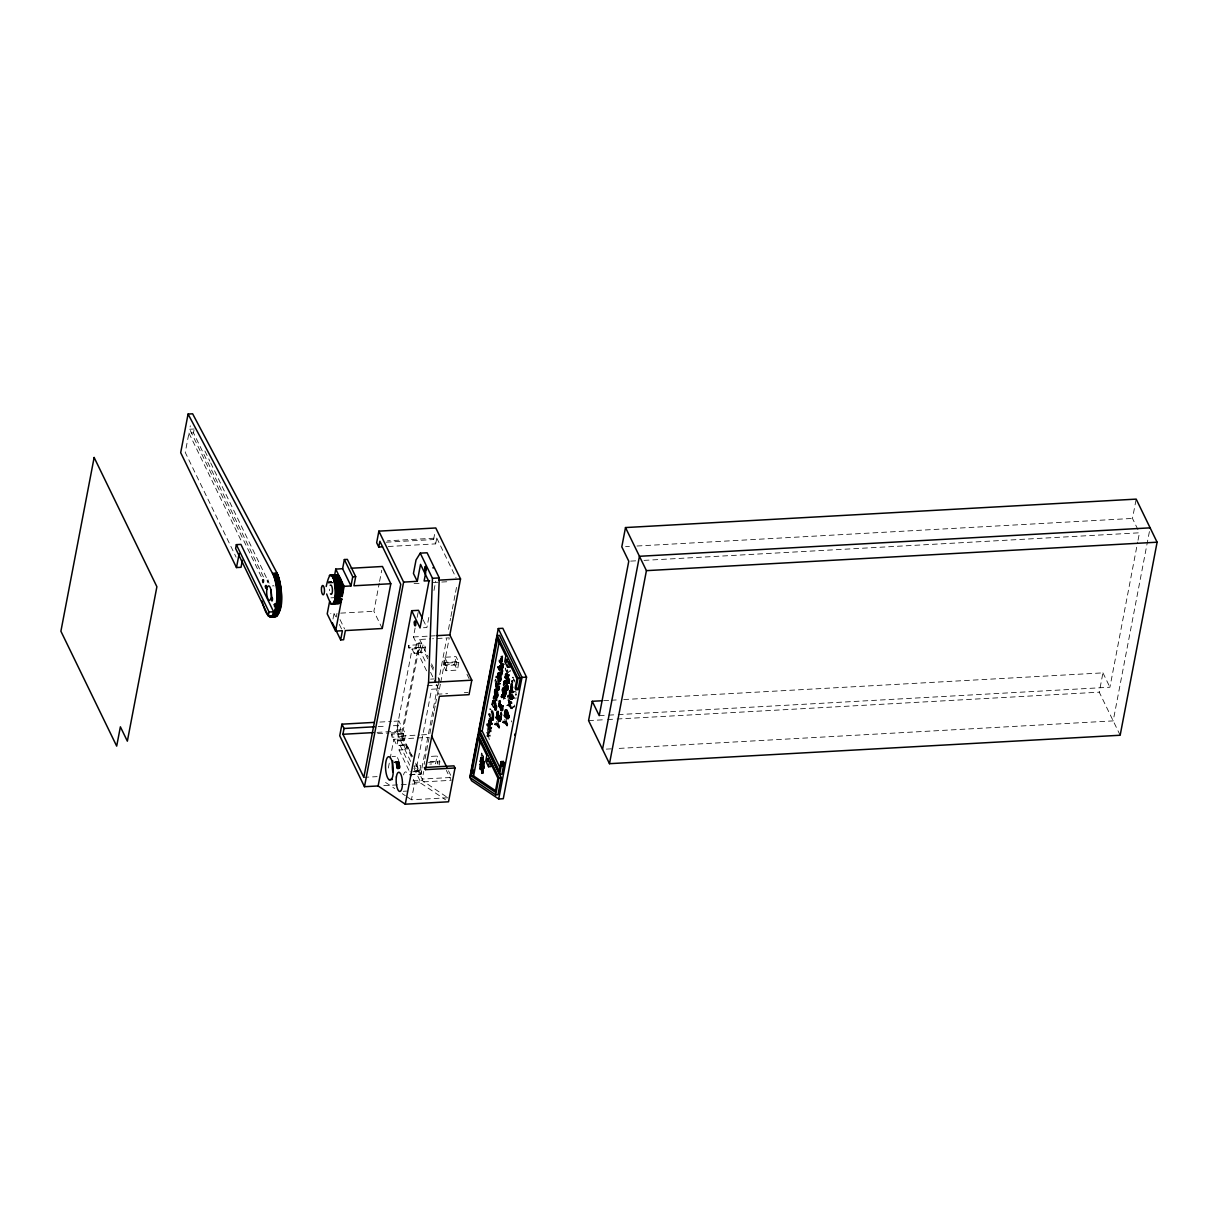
<?xml version="1.0" encoding="UTF-8"?>
<svg xmlns="http://www.w3.org/2000/svg" width="1218" height="1218" viewBox="0 0 1218 1218"><rect width="100%" height="100%" fill="white"/><g stroke="black" fill="none" stroke-linecap="round" stroke-linejoin="round"><path stroke-width="0.75" stroke-dasharray="5 3.75" d="M500.979 716.047L500.339 720.082L499.608 715.849L498.101 715.149C498.543 721.893 498.893 720.31 500.979 716.047L501.435 717.006C501.39 727.953 495.772 714.068 498.345 710.992L497.218 711.068C494.63 714.19 500.248 727.983 500.309 717.082L499.837 716.108M501.405 707.277L501.664 705.131L500.156 704.43C500.598 711.175 500.933 709.592 503.019 705.329L503.491 706.303C503.445 717.204 497.827 703.41 500.4 700.289L499.258 700.35C495.01 704.643 504.694 713.915 503.019 705.329M498.01 696.239C493.61 698.371 492.422 688.672 496.518 689.023C498.558 691.124 499.426 697.427 496.213 698.219L496.061 691.413L497.888 691.474M500.628 679.644C496.533 681.532 495.787 671.27 499.959 672.717C501.588 675 502.577 680.938 499.38 681.715C499.121 672.412 501.618 673.295 500.507 681.654M500.354 674.848C500.233 685.673 496.548 674.117 499.684 672.519M502.592 663.11C499.41 664.023 499.943 653.518 502.562 657.172M502.318 656.152L502.364 662.653L501.237 662.714M505.82 695.448L503.719 695.767C508.089 696.102 504.176 683.237 504.237 694.686C496.015 683.298 512.93 689.084 504.161 696.772L504.008 689.982L507.997 690.058L508.18 685.719C504.983 684.653 505.5 690.347 503.841 684.714L504.663 682.034L505.851 685.81M497.355 698.158L497.188 691.352L496.289 696.133L495.345 693.133L496.518 689.023M482.45 763.671L483.013 759.606L481.445 758.799C477.532 763.503 486.241 765.026 479.42 763.823L479.846 769.304L480.988 769.243L480.547 763.762L483.181 769.228L483.104 773.613L481.963 773.674L482.298 770.187L480.471 766.015L480.273 764.523L481.414 764.462L481.612 765.955L480.471 766.015M496.213 698.219L497.035 693.057L495.117 689.068M504.161 696.772L504.983 691.611L503.064 687.637M505.561 710.947C507.921 713.261 505.059 718.909 504.907 712.423C506.338 707.049 510.372 717.615 505.166 716.26C501.237 707.567 511.347 709.165 507.373 716.717C505.972 719.442 507.967 715.133 509.139 714.936C511.286 718.605 505.637 720.889 505.166 716.26M498.512 687.302C496.731 695.463 495.208 682.659 495.041 680.238L496.396 679.02L496.183 680.177C496.335 682.217 497.858 695.737 499.532 687.074L498.39 687.135L495.254 679.081M490.641 719.351C494.584 722.685 492.361 709.272 489.849 708.45L490.991 708.389C495.33 711.084 494.538 728.943 489.712 715.027L489.956 713.809L488.814 713.87L492.498 724.68L491.356 724.74L489.499 720.919L490.641 720.858L492.498 724.68M495.604 705.45L496.746 705.329L496.031 708.876L495.863 703.136L494.341 700.167L493.214 703.562L492.072 703.623C492.97 695.463 495.939 706.41 494.63 708.785C497.507 708.023 493.777 697.168 493.549 704.263C494.584 709.607 495.345 704.704 496.046 706.288L494.797 710.231L491.752 704.567L491.95 703.471L493.594 703.243M503.521 682.963L503.171 684.942L506.216 690.621L507.48 686.678L506.749 683.648L505.805 681.973L503.658 681.928L503.521 682.963L507.13 682.872L507.236 687.302L505.546 688.231L506.323 689.327L507.723 688.977L508.18 685.719M503.384 683.861L504.633 683.953L505.516 680.542L507.13 682.872M508.804 682.278C509.337 680.238 507.206 668.636 505.972 676.964L504.831 677.025L505.714 673.63L507.601 677.269L506.886 681.258L508.804 682.278L509.505 678.731L507.19 678.837L506.536 680.542L505.181 677.741L505.835 675.016L507.19 678.837M511.971 696.27L513.022 698.416L514.148 698.356L513.113 696.209L511.971 696.27C511.027 704.552 507.541 692.768 509.824 690.256L511.895 690.195C512.397 694.641 516.965 690.454 511.24 691.474L510.388 686.998L511.164 683.268L512.306 683.207L511.895 690.195M514.148 698.356L510.966 690.18C508.682 692.707 512.169 704.491 513.113 696.209M498.71 668.926C499.654 660.658 503.156 672.488 500.872 675L497.629 666.718L498.771 666.642L499.837 668.865L498.71 668.926L497.629 666.718M499.837 668.865C499.715 660.095 506.14 673.25 500.842 673.326M498.101 715.149L497.37 716.641L497.218 711.068M499.243 715.088L498.512 716.58L498.345 710.992M500.156 704.43L499.426 705.938L499.258 700.35M501.283 704.369L500.552 705.877L500.4 700.289M498.01 687.454L498.055 686.45C494.554 676.797 496.305 694.26 498.01 687.454L499.654 687.226L499.867 686.145L495.802 676.218L496.944 676.157L500.415 683.283L499.045 684.516L495.802 676.218M499.197 686.373C498.512 695.021 495.071 677.254 499.197 686.373L498.055 686.45M505.318 709.576L506.901 712.423L506.231 716.778M506.323 689.327C507.952 683.998 506.49 689.007 504.983 684.653L505.637 681.928M507.784 682.263C509.794 680.923 506.688 670.783 506.323 677.665C507.419 683.542 508.043 677.65 508.804 679.69L507.556 683.648L504.511 677.969L504.724 676.873L506.353 676.645M511.59 696.574L511.636 695.569C508.058 686.51 510.083 702.725 511.59 696.574L512.763 695.508L511.362 692.6L509.276 692.829M499.045 669.641C499.7 661.009 503.201 678.883 499.045 669.641L500.187 669.58C504.328 678.822 500.842 660.948 500.187 669.58M510.844 687.789L511.56 685.688L512.961 688.596C509.703 699.208 513.433 680.969 510.616 685.841M512.732 696.513C512.291 701.005 509.215 693.879 511.362 692.6M501.435 706.486L499.943 706.562L501.116 710.947L501.877 705.389M484.414 763.838L481.323 763.732L481.262 754.14L482.632 752.922L481.262 754.14M505.972 717.935L508.545 717.509L509.139 714.936M481.856 768.862L484.079 768.665L481.917 763.625L482.587 758.723M493.777 707.14C496.107 705.1 492.057 698.325 492.422 704.324L493.777 707.14L495.802 706.912M503.658 681.928C505.47 678.121 507.678 686.785 505.546 688.231M490.641 720.858L489.925 723.142L491.676 728.927L490.534 728.988L488.829 723.553L489.499 720.919M488.814 713.87C492.864 726.293 493.549 712.302 489.621 709.683L489.849 708.45M489.956 713.809C494.006 726.217 494.691 712.241 490.747 709.607L490.991 708.389M490.534 728.988C489.316 727.161 486.149 720.599 490.275 720.127L490.23 718.392L489.088 718.453L489.149 720.188M491.676 728.927L489.469 723.583L490.275 720.127M506.688 709.5L505.79 714.433L508.287 718.955M495.132 690.301L495.041 694.397L495.132 690.301L499.076 690.134M496.183 694.336L496.274 690.241L496.183 694.336L494.447 694.488M498.284 673.798L498.192 677.893L498.025 674.087L500.552 673.615M499.334 677.832L499.426 673.737L499.334 677.832L497.614 677.984M501.451 657.294L501.359 661.389L501.085 657.872L502.882 657.278M500.765 661.481L502.486 661.328L502.334 657.522L500.628 657.629M503.08 688.87L502.988 692.966L502.821 689.16L505.333 688.672M504.13 692.89L504.222 688.809L504.13 692.89L502.395 693.042M514.605 704.978L514.605 706.41M495.026 710.246L496.579 709.683L496.746 705.329M507.556 683.648L509.337 683.085L509.505 678.731M507.997 714.996L507.145 719.031M507.053 716.077L506.551 710.855M481.963 773.674L480.257 767.173L481.384 767.112L482.861 770.172L483.104 773.613M493.427 698.919C495.924 700.502 494.006 692.555 497.035 700.929L495.893 700.989C496.305 696.452 491.63 697.884 494.569 698.858M501.725 695.189C499.471 700.259 503.399 692.722 503.841 699.543L505.211 698.325L502.714 693.209L501.588 693.27L501.725 695.189L502.867 695.128L502.714 693.209M502.867 695.128C500.598 700.167 504.541 692.677 504.983 699.482M493.381 699.284L494.767 694.641L493.64 694.717L493.777 696.635M482.541 766.305L482.663 762.59L481.856 764.889L482.541 766.305L484.612 766.152L484.079 768.665M499.38 681.715L500.187 676.553L498.269 672.564M263.423 576.89L193.495 432.847L188.942 433.106L185.243 452.411L236.109 557.159M261.261 576.662L189.673 429.238L190.328 425.813M193.495 432.847L193.982 430.274M332.986 619.003L334.036 613.491L330.626 613.689M336.29 617.008L337.005 613.339M382.239 628.518L373.88 611.284L379.24 583.285M379.59 581.428L381.736 570.222M388.329 768.056L389.714 760.854M390.049 759.058L393.84 739.28L428.447 737.347M416.556 643.424L423.377 643.043L422.463 647.869L415.627 648.25L416.556 643.424L413.404 636.968L415.11 628.077M417.15 617.419L418.17 612.106M403.813 745.355L396.977 745.736L398.651 734.408L396.566 730.1L412.08 649.011L418.901 648.631L403.402 729.719L405.487 734.028L403.813 745.355L405.899 749.664L399.062 750.044L399.991 745.218L406.827 744.837L412.46 756.469M410.664 761.478L396.642 732.597L398.865 721.01L393.17 721.33M388.238 546.501L435.663 543.867L433.578 539.559L435.161 531.276M422.113 647.154L421.002 652.939L414.166 653.32L415.277 647.534L422.463 647.869M411.912 755.967L399.839 731.104L400.95 725.319L398.865 721.01M435.663 543.867L436.775 538.067L387.446 540.822M411.41 756.972L401.224 735.992L419.692 639.48L430.791 638.856M426.589 670.829L417.713 652.559L418.642 647.732L426.604 664.145M423.468 627.742L426.879 627.559L429.36 614.588M433.973 590.486L435.739 581.23M405.899 749.664L406.827 744.837M427.777 658.816L424.549 652.178L425.478 647.352L423.377 643.043M421.215 770.02L416.099 770.309L431.598 689.221L438.434 688.855L435.618 703.593M447.843 797.76L411.425 799.784L414.759 782.352L410.633 773.856M412.887 771.786L419.723 771.405L420.834 765.62L413.998 766L416.099 770.309M409.385 774.831L420.758 774.191L437.81 685.095M438.16 683.237L446.686 638.689M448.468 629.417L450.599 618.272M450.949 616.415L452.015 610.857M452.365 609L455.212 594.14M455.562 592.283L456.628 586.726M425.036 758.875L427.853 744.122M428.203 742.28L433.852 712.804M434.202 710.962L435.268 705.435M424.184 764.402L424.777 761.311M443.215 664.982L444.692 657.263L456.065 656.624L458.866 662.364L457.389 670.098L446.001 670.722L443.215 664.982L454.588 664.343L457.389 670.098M446.336 796.739L422.007 780.403L423.727 771.42M440.398 684.227L438.389 694.138L447.645 693.636M440.764 682.385L449.275 637.836L432.634 638.75M446.001 670.722L447.478 663.003L444.692 657.263M431.355 756.363L437.049 756.043L435.572 763.762L429.878 764.082M454.588 664.343L456.065 656.624M439.226 765.041L439.835 761.783L437.049 756.043M484.399 761.692L480.166 762.057L479.968 759.925L481.11 759.849L481.308 761.996L481.11 759.849M483.059 758.403L481.567 757.748L483.059 758.403L483.47 756.271L482.328 756.332L481.795 759.438L480.653 759.514L480.455 757.368L482.024 758.205L480.455 757.368M486.652 725.014L488.037 723.629L488.22 725.837L486.652 725.014L488.22 725.837M498.862 661.207L500.248 659.836L500.431 662.044L498.862 661.207L500.431 662.044M480.166 762.057L479.968 759.925M480.653 759.514L480.897 758.266M487.078 725.898L486.896 723.69M499.289 662.105L499.106 659.897M500.187 684.44L496.944 676.157M499.913 675.031L502.014 674.939L498.771 666.642M481.765 765.178L480.12 765.3L480.273 764.523M488.479 727.511L489.803 734.606L488.662 734.667L487.109 728.836L488.479 727.511L490.275 736.251L487.154 734.637M487.52 726.674L488.875 725.456L491.143 731.744L490.001 731.805L487.52 726.674L488.662 726.613L491.143 731.744M487.794 724.954L488.037 723.629M499.943 661.724L502.212 668.012L499.943 661.724L501.085 661.663L503.567 666.779L503.354 667.936L501.268 668.043M499.989 661.146L500.248 659.836M479.846 769.304L480.257 767.173M481.414 764.462L481.262 765.239L480.882 764.219M482.709 757.687L483.12 755.556L481.978 755.617M488.662 726.613L488.875 725.456M503.354 667.936L501.085 661.663M480.988 769.243L481.384 767.112M494.538 699.162L494.919 696.574M495.147 696.194L496.061 691.413M498.299 679.69L499.213 674.909M501.466 663.186L502.379 658.405M502.532 665.211L504.008 664.389L502.532 665.211L502.455 663.703M481.582 772.897L482.739 772.76M482.937 768.725C484.368 766.64 483.287 757.078 481.521 764.204M489.134 736.327L487.337 727.588M490.001 731.805L487.733 725.517M491.356 724.74L489.088 718.453M495.893 700.989L493.64 694.717M503.673 665.15L503.384 663.962M497.035 700.929L494.767 694.641M502.014 674.939L501.968 673.265M499.091 726.217L497.066 716.702L499.532 728.014L494.478 724.405L495.848 723.096L499.091 726.217L494.706 723.157M497.949 726.278L495.68 718.072L495.924 716.778L499.502 716.367M499.532 728.014L495.604 724.345L495.848 723.096M508.332 676.097L506.064 669.809L508.332 676.097L509.687 674.863L507.206 669.748L509.474 676.02M507.997 690.058L506.825 689.982L504.633 683.953M508.926 683.602L505.972 676.964M503.095 694.747L504.008 689.982M500.141 714.281L500.431 712.804L501.572 712.743L501.923 715.514L500.141 714.281L501.923 715.514M498.39 728.075L495.924 716.778M500.781 715.575L500.431 712.804M503.841 699.543L501.588 693.27M501.283 714.205L501.572 712.743M504.846 695.783L505.303 696.711M507.297 696.391L508.652 695.173L511.895 703.471L510.753 703.532L507.297 696.391L508.424 696.331L511.895 703.471M506.033 724.147L503.765 715.94L505.15 714.57L507.601 725.882L502.547 722.274L503.932 720.965L507.16 724.086L502.79 721.026M507.601 725.882L503.689 722.213L503.932 720.965M507.16 724.086L505.15 714.57M511.118 706.623L509.231 699.254L508.104 699.315L509.992 706.684L512.397 707.521L512.154 708.769L506.916 705.526L508.271 704.248L510.479 706.166L507.145 704.308M509.337 706.227L508.104 699.315M508.424 696.331L508.652 695.173M511.484 681.593L512.854 680.375L511.484 681.593L513.143 685.003M514.285 681.958L512.519 676.188M512.154 708.769L508.043 705.466L508.271 704.248M510.479 706.166L509.231 699.254M506.475 725.943L504.008 714.646M510.753 703.532L507.51 695.234M511.027 708.83L509.992 706.684M513.022 698.416L509.824 690.256M515.884 695.569L516.036 691.9M515.853 698.873L516.082 697.716M1120.164 735.246L1099.245 692.174L1102.945 672.869L620.738 699.711M1137.917 529.602L1132.481 518.426L1136.181 499.121M618.211 714.601L1109.918 687.226L1137.673 542.101M1138.038 540.229L1139.454 532.799L643.972 560.387M1149.411 531.566L1113.191 720.889L615.806 748.583M482.663 764.143L484.155 761.28L481.308 761.417M504.465 687.576L503.247 690.408L504.237 694.686M511.362 721.909L511.636 720.797M483.074 765.574C485.297 765.163 483.104 767.173 482.998 764.828L484.155 762.833L482.358 763.031M511.24 691.474L512.382 692.692L513.159 691.367M484.216 762.27L482.328 756.332M445.072 662.562L445.362 665.546L456.872 664.906L457.161 662.744L456.704 661.8L445.194 662.44L445.499 665.546M437.978 764.219L437.551 761.235L437.719 764.325M421.443 770.796L421.535 773.917L421.443 770.796L410.055 771.42M500.065 680.649L498.923 680.771M420.195 644.657L420.362 647.763L420.332 644.657L408.806 645.296L408.609 647.809L425.478 647.352M409.111 648.387L408.806 645.296M456.583 661.816L456.872 664.906M499.441 707.216L499.943 706.562L498.878 706.714M427.214 685.749L438.602 685.11L438.967 683.42M391.846 734.089L392.089 737.21L403.478 736.57L403.858 734.88L403.234 733.449L391.846 734.089L392.089 737.21M403.234 733.449L403.478 736.57M487.093 735.763L488.479 736.723L487.337 736.783M498.558 689.129L497.233 689.144M189.673 429.238L194.225 428.995M386.152 542.193L433.578 539.559M625.595 546.654L629.401 546.44M636.999 546.014L1132.481 518.426M630.68 561.117L636.375 560.798M328.297 581.793L331.707 581.595M328.236 582.219L331.646 582.021M328.175 582.661L333.29 582.371M328.114 583.102L333.245 582.813M414.059 583.589L421.656 583.163M433.029 582.524L450.112 581.58M330.931 597.84L334.341 597.642M340.69 613.126L373.88 611.284M413.404 636.968L435.268 635.75M417.713 652.559L424.549 652.178M501.192 656.213L502.836 656.015M500.963 656.517L502.105 656.456M500.781 656.989L501.923 656.928M501.085 657.872L502.227 657.796M500.537 658.268L502.136 658.207M500.918 658.725L502.06 658.664M500.476 658.892L501.618 658.831M500.887 659.151L502.029 659.09M500.476 659.532L502.029 659.501M447.478 663.003L458.866 662.364M500.933 659.973L502.075 659.912M500.522 660.186L501.664 660.126M499.547 660.78L502.227 660.613M500.963 662.09L502.105 662.029M499.715 662.881L500.857 662.82M502.242 664.023L504.176 663.886M502.075 664.267L503.232 664.145M502.699 664.845L503.841 664.784M499.38 665.683L500.994 665.53M499.167 665.941L501.283 665.713M500.431 666.139L501.572 666.079M498.999 666.353L500.126 666.292M500.75 666.703L501.892 666.642M498.862 666.87L501.04 666.946M502.425 666.84L503.567 666.779M499.426 667.19L501.222 667.114M499.304 667.464L500.446 667.403M501.04 667.357L502.181 667.297M497.401 667.875L498.543 667.814M498.725 667.86L501.649 667.829M499.091 668.652L500.233 668.591M500.887 668.773L502.592 668.652M501.572 669.398L502.714 669.337M501.116 669.656L502.242 669.596M501.161 670.098L502.79 670.007M506.551 670.128L505.409 670.189L505.242 667.982L505.668 668.88M501.192 670.524L502.806 670.661M501.161 670.951L502.303 670.89M510.57 670.296L509.215 671.514L510.342 671.453M505.851 670.966L506.993 670.905M501.1 671.377L502.775 671.285M500.994 671.803L502.699 671.864M500.857 672.153L501.999 672.077M500.674 672.412L502.547 672.443M498.025 672.717L499.959 672.717M500.491 672.595L501.618 672.534M497.812 673.021L500.248 673.082M501.253 672.869L502.395 672.808M501.07 673.143L502.197 673.067M497.629 673.493L498.771 673.432M497.477 674.133L499.167 674.026M501.085 673.843L502.227 673.782M505.485 673.767L507.099 673.584M497.934 674.376L500.826 674.27M505.287 674.041L507.373 673.752M497.37 674.772L498.512 674.711M506.536 674.163L507.662 674.102M497.827 674.772L498.969 674.711M505.12 674.437L506.262 674.376M497.766 675.229L498.893 675.168M506.84 674.711L507.967 674.65M430.624 679.126L434.034 678.944M497.325 675.396L498.466 675.335M499.41 675.366L500.552 675.305M504.983 674.955L507.145 675M497.736 675.655L498.862 675.594M505.531 675.244L507.327 675.153M508.561 674.939L509.687 674.863M497.325 676.036L498.466 675.975M499.563 675.853L501.222 675.701M505.424 675.533L506.566 675.472M507.099 675.32L508.241 675.259M497.736 676.066L498.878 676.005M497.766 676.477L498.908 676.416M499.684 676.355L500.826 676.294M504.861 675.975L508.454 675.899M497.37 676.69L498.512 676.629M500.187 676.553L501.329 676.477M499.761 676.888L500.902 676.827M495.589 677.375L496.731 677.315M497.934 677.178L499.06 677.117M506.947 676.736L508.637 676.553M497.462 677.345L498.604 677.284M499.806 677.421L501.374 677.284M507.601 677.269L508.743 677.208M499.791 677.954L501.374 678.091M505.181 677.741L506.323 677.665M507.145 677.573L508.287 677.512M512.306 677.345L513.433 677.284M504.511 677.969L505.653 677.908M507.206 677.984L508.819 677.878M497.812 678.593L498.954 678.533M499.761 678.487L500.887 678.426M507.221 678.411L508.363 678.35M498.071 679.218L499.213 679.157M499.669 679.02L501.298 678.913M507.693 678.578L508.835 678.517M507.13 679.263L508.789 679.142M495.041 680.238L496.183 680.177M500.035 679.796L501.177 679.735M508.348 679.309L509.474 679.233M499.289 680.207L500.431 680.146M507.023 679.69L508.165 679.629M508.804 679.69L509.946 679.629M499.882 680.451L501.024 680.39M506.886 680.055L509.444 679.872M506.718 680.344L507.86 680.283M499.715 680.953L500.857 680.892M504.145 680.74L505.759 680.558M506.536 680.542L508.561 680.329M503.947 681.014L506.049 680.74M507.282 680.786L509.368 680.558M499.547 681.364L500.689 681.288M505.196 681.151L506.338 681.075M507.099 681.06L508.241 680.999M508.698 680.847L509.84 680.771M503.78 681.425L504.922 681.364M506.886 681.258L509.276 681.197M505.5 681.684L506.642 681.623M507.099 681.699L509.17 681.654M504.206 682.232L505.988 682.126M507.906 682.065L509.672 681.867M496.061 682.978L497.416 682.719M504.085 682.506L505.226 682.445M505.774 682.308L506.901 682.247M507.388 682.187L508.926 682.202M495.863 683.252L497.005 683.191M508.378 682.628L509.505 682.567M495.68 683.648L497.766 683.45M499.273 683.359L500.415 683.283M507.023 683.07L508.15 683.009M496.259 683.968L497.401 683.907M508.195 683.146L509.337 683.085M495.543 684.212L496.685 684.151M503.887 683.694L505.028 683.633M505.607 683.709L509.139 683.435M496.107 684.333L497.249 684.257M496 684.76L497.127 684.699M495.467 684.805L496.594 684.744M506.277 684.257L507.419 684.196M495.939 685.186L497.081 685.125M503.841 684.714L504.983 684.653M505.82 684.546L506.962 684.486M510.951 684.425L512.078 684.364M495.437 685.429L496.563 685.369M503.171 684.942L504.313 684.881M505.866 684.958L507.48 684.851M495.909 685.597L497.051 685.536M495.939 686.023L497.081 685.962M505.881 685.384L507.023 685.323M510.997 685.155L512.336 684.897M495.452 686.069L496.594 686.008M506.353 685.551L507.495 685.49M510.784 685.445L511.925 685.384M496 686.45L497.127 686.389M498.725 686.206L499.867 686.145M495.528 686.739L496.67 686.678M505.79 686.236L507.449 686.115M507.008 686.282L508.15 686.221M511.179 686.145L512.321 686.084M505.683 686.663L506.825 686.602M510.479 686.404L511.606 686.328M495.665 687.424L497.37 687.256M506.231 686.785L508.606 686.617M511.042 686.495L512.169 686.434M505.546 687.028L506.688 686.967M510.388 686.998L512.062 686.876M495.833 688.079L496.974 688.018M505.211 687.515L507.236 687.302M496.594 688.216L497.736 688.155M502.821 687.774L504.754 687.774M505.942 687.759L508.043 687.546M510.86 687.363L512.002 687.287M497.903 688.261L499.517 688.124M502.608 688.094L503.734 688.033M505.774 688.033L506.901 687.972M507.358 687.82L508.5 687.759M510.357 687.622L511.499 687.561M496.061 688.718L498.954 688.581M503.902 688.2L505.044 688.14M497.051 688.962L499.471 688.642M502.41 688.566L503.552 688.505M506.81 688.231L507.936 688.17M510.372 688.277L512.002 688.14L513.082 691.017L511.941 691.078M494.873 689.221L496.807 689.221M505.774 688.688L507.83 688.642M494.645 689.54L495.787 689.464M496.335 689.342L497.477 689.281M498.238 689.251L499.38 689.19M502.258 689.19L503.963 689.099M507.19 688.916L508.332 688.84M510.921 688.642L512.062 688.581M495.954 689.647L497.096 689.586M502.714 689.434L504.815 689.251M506.064 689.16L507.723 688.977M510.464 688.946L511.59 688.87M494.462 690.012L495.604 689.936M496.639 689.89L497.781 689.83M498.101 689.799L499.243 689.738M504.48 689.403L505.622 689.327M502.166 689.83L503.765 689.769M507.038 689.601L508.18 689.54M511.149 689.495L512.291 689.434M494.31 690.636L496.015 690.53M497.203 690.484L498.862 690.378M510.586 689.601L511.727 689.54M494.767 690.88L496.868 690.697M497.477 690.545L498.619 690.484M502.12 690.469L503.689 690.225M464.286 692.707L467.986 692.494M496.533 690.834L497.675 690.773M502.516 690.728L503.658 690.667M504.206 690.439L505.333 690.378M505.957 690.423L507.799 690.408M494.219 691.276L495.817 691.215M504.876 690.834L507.586 690.576M511.514 690.378L512.656 690.317M502.105 691.108L503.658 691.078M504.359 690.91L505.5 690.85M494.173 691.915L495.741 691.672M510.981 690.88L512.108 690.804M494.569 692.159L495.711 692.098M496.259 691.885L497.386 691.809M502.166 691.763L503.704 691.474M504.48 691.428L506.125 691.55M496.411 692.357L498.055 692.205M509.611 691.413L510.753 691.352M494.158 692.54L495.711 692.509M502.714 692.25L503.856 692.189M504.556 691.946L505.698 691.885M514.346 691.443L515.488 691.382M496.533 692.859L497.66 692.798M502.258 692.418L503.399 692.357M509.657 692.129L511.012 691.885M511.545 692.022L512.687 691.961M513.022 691.915L514.148 691.854M494.204 693.209L495.756 692.92M497.035 693.057L498.162 692.996M504.587 692.479L506.17 692.357M509.459 692.418L510.586 692.357M511.834 692.418L513.981 692.266M494.767 693.697L495.909 693.621M496.609 693.392L497.736 693.331M504.587 693.027L505.729 692.966M512.123 692.631L513.768 692.524M494.31 693.849L495.437 693.788M505.028 693.225L506.155 693.164M509.855 693.118L510.997 693.057M496.639 693.925L498.223 693.788M502.592 693.666L503.734 693.605M504.541 693.56L505.683 693.499M509.139 693.377L510.281 693.316M509.703 693.468L510.844 693.407M496.639 694.458L497.781 694.397M502.867 694.275L504.008 694.214M504.465 694.093L506.094 693.971M509.596 693.91L510.723 693.849M497.066 694.656L498.208 694.595M501.359 694.427L502.501 694.367M509.048 693.971L510.19 693.91M494.645 695.113L495.787 695.036M496.594 695.006L497.736 694.93M509.535 694.336L510.662 694.275M504.282 694.778L505.957 694.793M509.017 694.595L510.159 694.534M494.919 695.722L496.061 695.661M496.518 695.539L498.147 695.417M509.505 694.762L510.646 694.702M493.412 695.874L494.554 695.813M501.435 695.432L502.577 695.356M504.085 695.28L505.226 695.204M509.535 695.189L510.662 695.128M515.488 694.762L516.63 694.702M501.237 695.706L502.364 695.645M509.048 695.25L510.19 695.189M501.085 696.041L503.217 695.843M509.596 695.615L510.723 695.554M511.636 695.569L512.763 695.508M501.694 696.346L502.836 696.27M504.511 696.026L505.637 695.95M509.124 695.92L510.266 695.859M493.488 696.863L494.63 696.803M496.137 696.711L497.264 696.65M500.979 696.452L502.105 696.391M504.328 696.422L505.47 696.361M493.29 697.153L494.417 697.092M497.858 696.894L495.772 697.214L496.898 697.214M500.902 696.94L502.684 696.62M493.138 697.488L495.269 697.29M501.451 697.122L502.577 697.061M509.246 696.589L510.966 696.422M493.031 697.899L494.889 697.716M496.563 697.457L497.69 697.396M496.381 697.868L497.523 697.807M501.374 697.472L502.516 697.412M509.429 697.229L510.555 697.168M492.955 698.386L494.736 698.066M501.329 697.838L502.486 697.716M510.175 697.351L511.316 697.29M513.235 697.259L514.377 697.198M493.488 698.553L494.63 698.493M511.484 697.381L513.082 697.29M509.642 697.853L510.784 697.792M511.377 697.777L512.519 697.716M504.069 698.386L505.211 698.325M510.601 698.051L512.397 697.99M509.9 698.447L512.961 698.279M496.122 699.832L497.264 699.771M510.205 699.01L511.347 698.949M511.682 698.904L512.824 698.827M492.727 700.35L494.615 700.35M510.509 699.391L512.641 699.239M492.529 700.624L493.671 700.563M510.784 699.619L512.428 699.497M493.777 700.761L494.904 700.7M492.361 701.035L493.503 700.974M494.066 701.294L495.208 701.233M507.86 700.563L509.002 700.502M492.224 701.553L494.386 701.583M498.908 701.142L500.872 701.248L499.547 701.598M492.772 701.842L494.569 701.751M492.666 702.116L493.808 702.055M494.341 701.918L495.482 701.857M498.741 701.72L499.867 701.659M499.365 701.918L500.491 701.857M492.102 702.573L495.696 702.481M498.604 702.329L499.73 702.268M499.152 702.421L500.293 702.344M494.188 703.319L495.863 703.136M498.999 703.014L500.141 702.953M510.981 702.375L512.123 702.314M494.843 703.867L495.985 703.806M498.436 703.502L499.578 703.441M494.386 704.156L495.528 704.095M498.908 703.669L500.05 703.608M491.752 704.567L493.549 704.263M498.406 704.065L499.547 704.004M494.447 704.583L496.046 704.461M498.893 704.354L500.035 704.293M498.421 704.643L499.547 704.583M494.462 704.994L495.589 704.933M501.207 704.78L498.969 704.994M494.432 705.42L496.061 705.1M498.466 705.237L500.187 705.237M500.522 705.192L501.664 705.131M494.371 705.846L496.031 705.724M499.152 705.572L501.024 705.466M495.589 705.892L496.716 705.831M498.558 705.785L501.557 705.664M494.264 706.273L497.188 706.227M499.426 705.938L500.689 705.907M506.916 705.526L508.043 705.466M494.127 706.653L495.269 706.577M495.543 706.531L496.685 706.47M498.695 706.273L499.837 706.212M493.96 706.942L495.102 706.882M502.349 706.364L503.491 706.303M603.656 700.67L609.35 700.35M611.238 700.243L618.835 699.817M494.523 707.369L496.609 707.156M499.152 707.125L500.857 706.942M501.862 706.927L503.004 706.866M494.341 707.643L495.482 707.582M495.939 707.43L497.081 707.369M494.127 707.841L496.518 707.78M500.309 707.734L501.451 707.673M501.816 707.719L502.943 707.658M494.341 708.297L496.411 708.252M500.385 708.13L501.511 708.069M502.273 707.795L503.415 707.734M495.147 708.648L496.914 708.465M499.943 708.297L501.085 708.237M511.255 707.597L512.397 707.521M494.63 708.785L496.168 708.785M500.491 708.511L502.851 708.358M500.004 708.769L501.786 708.815M502.197 708.571L503.339 708.511M489.621 709.683L490.747 709.607M495.604 709.226L496.746 709.15M501.527 709.089L502.653 709.028M494.264 709.652L496.579 709.683M500.111 709.257L503.217 709.226M501.253 709.439L502.395 709.363M494.538 710.033L496.381 710.018M500.248 709.744L501.39 709.683M501.923 709.942L503.064 709.881M505.105 709.729L506.947 709.637M500.431 710.201L501.572 710.124M504.907 710.033L507.206 709.927M500.659 710.581L502.897 710.353M500.887 710.84L502.699 710.688M504.739 710.475L505.881 710.399M506.323 710.429L507.449 710.368M501.116 710.947L502.471 710.855M504.617 710.992L507.723 710.992M496.868 711.86L497.995 711.799M505.059 711.403L506.201 711.327M497.675 712.104L498.817 711.967M504.526 711.632L505.653 711.571M507.206 711.586L504.983 711.723M497.507 712.302L498.634 712.241M506.779 711.723L507.906 711.647M496.685 712.423L498.451 712.56M506.246 712.073L507.388 712.012M504.48 712.302L506.049 712.363M492.239 713.443L493.366 713.367M496.548 713.032L498.253 713.063M506.384 712.5L508.043 712.363M504.48 712.972L506.049 712.758M506.46 712.956L507.601 712.895M492.468 714.144L493.61 714.083M496.959 713.733L498.086 713.672M504.952 713.276L506.079 713.215M506.977 713.169L508.104 713.109M496.381 714.22L497.523 714.159M504.526 713.641L505.668 713.581M506.521 713.459L507.662 713.398M496.853 714.387L497.995 714.311M501.055 714.113L502.197 714.037M505.028 713.839L506.17 713.763M506.993 713.794L508.134 713.733M488.585 715.088L489.712 715.027M492.057 714.814L493.792 714.814M496.365 714.783L497.492 714.722M504.648 714.494L508.104 714.281M492.179 715.24L493.32 715.179M496.837 715.057L497.979 714.996M492.27 715.712L493.899 715.605M496.365 715.347L497.507 715.286M506.414 714.875L507.556 714.799M379.894 722.061L391.267 721.437M496.914 715.712L499.167 715.499M505.409 715.057L506.536 714.996M496.411 715.956L497.553 715.895M504.861 715.362L506.003 715.301M506.825 715.347L507.967 715.286M492.331 716.245L493.945 716.351M497.005 716.017L498.132 715.94M498.466 715.91L499.608 715.849M505.698 715.727L507.343 715.56M496.502 716.504L498.984 716.169M503.765 715.94L504.891 715.88M505.82 715.971L509.094 715.59M492.346 716.793L493.488 716.732M508.424 715.864L509.566 715.803M492.788 717.174L493.929 717.113M496.639 716.991L497.781 716.93M506.581 716.199L507.723 716.138M492.316 717.372L493.457 717.311M507.86 716.382L509.505 716.397M496.822 717.432L499.38 717.189M500.309 717.082L501.435 717.006M492.224 717.965L493.869 717.889M505.561 717.174L509.413 716.945M497.096 717.844L498.817 717.661M499.822 717.646L500.948 717.569M507.571 717.311L508.713 717.25M492.102 718.468L493.244 718.407M495.68 718.072L496.822 718.011M497.873 718.087L499.365 717.996M506.749 717.509L508.545 717.509M492.605 718.742L493.732 718.681M491.28 718.848L493.092 718.772M498.253 718.453L499.395 718.392M499.761 718.437L501.374 718.453M508.043 717.95L509.185 717.874M491.63 719.122L492.94 719.001M498.329 718.833L499.471 718.772M488.875 719.625L490.001 719.549M492.437 719.488L493.564 719.427M497.903 719.001L499.03 718.94M506.384 718.513L507.525 718.453M507.784 718.559L508.926 718.498M498.436 719.214L501.283 719.229M506.779 718.894L508.622 718.848M490.976 719.96L493.381 719.945M497.964 719.488L499.73 719.534M378.189 726.583L385.771 726.172M393.368 725.745L400.95 725.319M488.905 720.401L490.032 720.34M498.055 719.975L500.613 719.747M488.692 720.675L489.834 720.614M491.28 720.386L493.183 720.295M498.923 720.082L501.161 719.945M498.192 720.447L499.334 720.386M488.525 721.071L489.666 720.995M489.103 721.361L490.245 721.3M498.39 720.904L499.532 720.843M499.882 720.645L501.024 720.584M488.403 721.558L490.093 721.619M499.7 721.132L500.842 721.071M498.619 721.3L499.745 721.239M599.226 715.666L606.823 715.24M608.726 715.133L616.323 714.707M488.327 722.076L489.986 722.015M498.847 721.543L500.644 721.391M488.799 722.502L489.925 722.441M488.281 722.594L489.423 722.533M488.768 722.868L489.91 722.807M488.296 723.127L489.925 723.142M502.547 722.274L503.689 722.213M488.342 723.659L489.971 723.492M491.57 723.583L492.711 723.522M488.418 724.177L490.169 724.147M487.337 724.588L488.479 724.527M488.555 724.695L489.682 724.634M494.478 724.405L495.604 724.345M396.566 730.1L403.402 729.719M488.722 725.182L489.849 725.121M506.718 724.619L507.86 724.558M377.078 732.383L399.839 731.104M588.568 720.599L605.65 719.655M607.554 719.549L615.151 719.122M617.039 719.016L1099.245 692.174M498.649 726.75L499.776 726.689M377.671 733.647L389.06 733.023M390.948 732.916L396.642 732.597M490.763 727.831L491.905 727.77M487.109 728.836L488.251 728.775M398.651 734.408L405.487 734.028M490.23 730.648L491.356 730.587M401.224 735.992L419.723 734.972M421.565 734.865L428.964 734.454M397.555 740.194L404.376 739.813M489.331 735.276L490.473 735.215M397.905 740.909L404.726 740.529M486.743 735.885L487.885 735.824M487.033 736.251L488.174 736.19M392.089 756.5L395.5 756.317M606.305 749.116L613.902 748.689M393.993 762.27L399.123 761.981M394.069 762.544C399.839 757.276 402.732 771.07 396.566 768.71M395.85 762.803L399.26 762.62M395.926 763.168L399.337 762.986M480.227 758.616L481.354 758.555M396.002 763.549L399.413 763.351M429.969 761.646L437.551 761.235M396.078 763.914L399.489 763.732M428.462 762.422L439.835 761.783M396.139 764.295L399.55 764.112M481.201 759.56L483.013 759.606M396.2 764.691L399.611 764.493M396.261 765.071L399.671 764.889M396.307 765.467L399.717 765.285M480.41 760.808L482.663 760.504M396.352 765.863L399.763 765.68M479.74 761.159L480.866 761.098M482.526 761.204L483.911 761.098M396.398 766.274L399.809 766.076M396.444 766.67L399.854 766.487M481.186 762.103L482.328 762.042M483.424 762.133L484.566 762.072M396.474 767.081L399.885 766.883M480.714 762.514L481.856 762.453M396.505 767.492L399.915 767.294M481.156 762.788L484.688 762.514M480.714 763.107L481.856 763.047M396.535 767.888L399.946 767.705M481.186 763.107L482.313 763.047M396.55 768.299L399.961 768.116M481.232 763.427L482.374 763.366M483.181 763.366L484.322 763.305M483.272 764.478L484.414 764.417M479.192 764.995L480.334 764.919M481.034 764.721L482.176 764.66M481.856 764.889L482.998 764.828M483.196 765.102L484.338 765.026M482.922 765.909L484.064 765.848M479.907 766.457L481.049 766.396M483.272 766.624L484.414 766.564M482.891 767.02L484.216 766.807M483.165 767.568L484.292 767.507M479.496 768.588L480.638 768.528M482.039 769.289L483.181 769.228M482.191 769.746L483.333 769.669M481.719 770.233L483.439 770.126M410.146 774.541L421.535 773.917M482.374 770.659L483.5 770.583M363.847 777.358L377.123 776.627M481.886 770.766L483.028 770.705M481.932 771.04L483.531 771.055M481.947 771.344L483.074 771.283M482.389 771.588L483.531 771.527M481.856 772.06L483.485 771.999M481.719 772.547L483.424 772.471M482.145 773.11L483.287 773.049M412.902 780.921L422.007 780.403M414.759 782.352L451.178 780.327L446.351 770.385M383.777 785.64L410.116 784.194M411.989 784.087L421.398 783.57L445.514 799.769M403.265 791.289L406.675 791.091M496.168 710.185L493.214 703.562M508.348 717.63L507.373 716.717M507.464 689.266L506.688 688.17M385.573 782.443L394.708 788.564M402.305 793.664L405.35 795.704M406.858 796.724L411.425 799.784M490.275 736.251L487.291 733.723L487.52 732.52L489.803 734.606M486.393 732.581L488.662 734.667M1102.945 672.869L1109.918 687.226M511.712 680.436L512.945 682.994M511.164 683.268L513.204 687.485M436.775 538.067L456.08 577.834M466.981 674.285L469.402 679.263M423.072 619.718L426.879 627.559M481.491 752.983L484.125 758.449M419.692 639.48L428.218 657.05M431.522 663.856L434.004 668.956M438.13 677.467L440.611 682.567M479.42 763.823L480.12 765.3M431.005 665.47L434.217 672.108M430.593 672.351L435.374 682.202M436.349 684.546L438.434 688.855M412.08 649.011L414.166 653.32M448.513 770.811L451.741 777.434L422.144 779.078L415.536 765.483M415.688 763.107L419.723 771.405M415.932 764.249L420.758 774.191M413.968 768.284L421.398 783.57M340.035 619.597L344.603 629.006M399.991 745.218L409.674 765.148M334.036 613.491L335.559 616.628M339.365 624.469L341.649 629.158M393.84 739.28L396.977 745.736M399.062 750.044L409.796 772.151M204.928 451.025L209.861 461.18M210.684 462.886L269.102 583.194M188.942 433.106L241.438 541.234M514.133 679.507L514.651 681.075M488.753 737.377L489.255 739.585M399.184 762.255L399.093 761.905A11.693 3.776 86.8 0 0 394.373 756.972M272.527 585.98A7.232 2.329 86.8 0 1 274.05 586.117M403.508 774.952A9.637 3.121 86.8 0 1 408.06 774.861M329.499 590.76A4.705 1.522 86.8 0 1 329.378 589.147M267.138 580.133C267.656 586.695 269.056 576.632 267.138 580.133M513.067 706.303L512.854 707.46L513.981 707.399L514.209 706.242L513.067 706.303"/><path stroke-width="1.5" d="M262.053 601.098C273.258 643.743 283.231 585.523 272.467 573.328L188.074 414.059L192.627 413.8L277.019 573.069C281.114 582.92 286.763 613.446 273.304 616.506M326.668 593.973C340.446 633.269 335.361 544.431 326.196 586.513M335.315 597.033C346.856 603.214 343.309 573.282 335.666 575.52M426.209 767.401L453.949 765.848L454.999 768.01L448.529 801.794L405.274 804.2L428.553 682.582L432.466 578.291L420.256 553.155L427.092 552.774L439.287 577.911L435.374 682.202M334.463 576.038L335.772 569.095L342.608 568.715L350.982 585.949L344.146 586.33L340.385 578.672L333.565 579.052M188.074 414.059L180.69 452.67L236.475 567.558L241.027 567.299L242.367 560.28M272.893 615.623L273.624 611.771L240.905 544.385L236.353 544.644L235.622 548.511L268.341 615.882L277.278 615.562M236.475 567.558L239.17 553.52M268.341 615.882L269.071 612.015L236.353 544.644M342.608 568.715L344.359 559.549L347.328 559.382L355.686 576.616L353.936 585.782L390.811 583.726L382.239 628.518L345.364 630.574L343.613 639.739L340.659 639.907L332.286 622.672M340.659 639.907L342.41 630.726L335.574 631.107L341.771 598.693L334.935 599.073M350.982 585.949L352.733 576.784L344.359 559.549M374.2 722.381L341.938 724.177L339.731 735.763L364.471 786.706L378.128 785.96L405.274 804.2M454.999 768.01L425.402 769.654L439.439 696.3L469.037 694.656L471.808 680.177L449.838 634.928L460.541 578.946L435.785 527.973L378.874 531.139L376.666 542.726L378.752 547.034L382.543 546.821M378.752 547.034L379.864 541.234L400.783 584.32L363.847 777.358L342.928 734.287L344.039 728.486L341.938 724.177M364.471 786.706L403.615 582.082L378.874 531.139M378.128 785.96L411.684 610.705L418.505 610.325L422.311 618.15M425.752 572.49L424.123 580.986L429.589 580.681M498.269 628.549L469.844 777.191L471.579 780.784L498.725 798.993L503.278 798.734L526.541 677.132L502.821 628.29L498.269 628.549L521.989 677.375L498.725 798.993M478.202 734.911L470.041 777.586L495.711 794.821L497.979 794.684L501.253 777.586L480.471 734.789L478.202 734.911L498.984 777.708L495.711 794.821M507.571 667.297L508.637 661.694L516.934 678.791L515.123 688.246L515.823 689.692L518.107 689.555L520.284 678.167L499.502 635.37L497.218 635.507L478.826 731.637L499.608 774.435L501.892 774.298L504.069 762.91L503.369 761.478L501.085 761.6L499.289 771.07L479.892 731.135L497.553 638.871L505.851 655.954L504.77 661.557L507.571 667.297L509.84 667.175L510.555 663.445M488.54 766.716L489.621 761.113L497.918 778.211L495.254 792.126L471.305 776.049L478.522 738.275L486.835 755.373L485.754 760.976L488.54 766.716L490.824 766.594L491.539 762.849M473.026 773.75L473.741 770.035M496.031 791L473.574 775.927L480.455 739.95M499.943 767.614L482.176 731.013L499.471 640.592M499.608 774.435L501.786 763.047L501.085 761.6M515.823 689.692L518 678.289L497.218 635.507M502.471 766.213L503.369 761.478M514.788 735.124L515.031 733.891M592.252 701.294L588.568 720.599L609.487 763.686L1120.164 735.246L1157.1 542.208L1136.181 499.121L625.504 527.561L621.804 546.867L628.777 561.224L599.226 715.666L592.252 701.294L601.753 700.776M602.514 749.329L639.45 556.291L1150.127 527.851M609.487 763.686L646.423 570.648L625.504 527.561M329.606 601.448L327.216 613.872L335.574 631.107M403.615 582.082L417.272 581.336L420.545 564.376L428.903 581.61L420.043 627.94L411.684 610.705M342.136 596.653L344.146 586.33M337.584 603.473L339.822 603.077L341.679 599.073L334.843 599.454M420.256 553.155L416.038 559.945L413.45 573.465L417.272 581.336M351.104 568.243L382.452 566.492L390.811 583.726M272.467 573.328L277.019 573.069M272.71 573.815L277.262 573.556M272.954 574.333L277.506 574.074M273.182 574.866L277.734 574.607M273.411 575.429L277.963 575.17M273.639 576.007L278.191 575.749M273.867 576.601L278.42 576.342M274.08 577.225L278.633 576.967M274.278 577.865L278.831 577.606M329.758 575.292L337.401 574.896M274.492 578.52L279.044 578.261M329.286 575.52L338.071 575.201M330.839 575.535L338.239 575.322M331.57 575.84L338.391 575.459M274.674 579.205L279.226 578.946M331.738 575.992L338.726 575.779M332.057 576.342L338.878 575.962M274.872 579.89L279.424 579.631M332.209 576.556L339.046 576.175M332.377 576.769L339.198 576.388M332.529 576.997L339.365 576.616M275.055 580.605L279.607 580.347M332.681 577.256L339.517 576.875L335.772 569.095M332.834 577.515L339.67 577.134M332.986 577.789L339.822 577.423M352.733 576.784L355.686 576.616M275.222 581.321L279.775 581.077M333.138 578.093L339.959 577.713M333.275 578.398L340.111 578.017M275.39 582.067L279.942 581.808M333.412 578.717L340.248 578.337M333.686 579.403L340.522 579.022M275.542 582.813L280.094 582.569M333.823 579.768L340.659 579.387M333.96 580.133L340.781 579.753M275.694 583.574L280.247 583.331M334.082 580.514L340.903 580.133M334.204 580.91L341.025 580.529M275.847 584.366L280.399 584.107M334.311 581.321L341.147 580.94M275.968 585.142L280.521 584.899M334.432 581.732L341.253 581.351M334.539 582.158L341.375 581.778M276.105 585.949L280.658 585.691M334.646 582.6L341.466 582.219M334.737 583.041L341.573 582.661M276.212 586.756L280.764 586.497M334.843 583.498L341.664 583.117M432.466 578.291L439.287 577.911M334.935 583.955L341.756 583.574M276.319 587.563L280.871 587.304M335.011 584.412L341.847 584.031M335.087 584.884L341.923 584.503M276.425 588.385L280.977 588.127M335.163 585.371L341.999 584.99M276.516 589.207L281.069 588.949M335.239 585.843L342.075 585.477M438.693 580.164L460.541 578.946M335.3 586.345L342.136 585.965M276.593 590.045L281.145 589.786M335.361 586.832L342.197 586.452M335.422 587.32L342.243 586.939M276.669 590.867L281.221 590.623M335.468 587.822L342.288 587.441M646.423 570.648L1157.1 542.208M276.73 591.72L281.282 591.461M335.513 588.324L342.334 587.944M335.544 588.827L342.38 588.446M276.775 592.557L281.328 592.298M335.574 589.329L342.41 588.949M335.605 589.832L342.441 589.451M276.821 593.394L281.373 593.136M335.62 590.334L342.456 589.954M276.867 594.232L281.419 593.973M335.635 590.837L342.471 590.456M335.65 591.339L342.471 590.958M276.882 595.069L281.434 594.81M335.65 591.841L342.486 591.461M335.65 592.344L342.471 591.963M276.897 595.906L281.449 595.648M335.635 592.831L342.471 592.45M276.897 596.744L281.465 596.485M335.62 593.318L342.456 592.938M335.605 593.805L342.441 593.425M276.897 597.566L281.449 597.307M335.574 594.293L342.41 593.912M335.544 594.765L342.38 594.384M276.882 598.388L281.434 598.129M335.513 595.237L342.349 594.856M335.468 595.693L342.304 595.313M276.867 599.21L281.419 598.951M335.422 596.15L342.258 595.769M335.361 596.592L342.197 596.211M276.836 600.017L281.388 599.758M276.791 600.809L281.343 600.565M276.73 601.601L281.282 601.357M276.669 602.377L281.221 602.134M276.608 603.154L281.16 602.895M334.752 599.819L341.588 599.439M334.646 600.169L341.482 599.789M276.516 603.915L281.069 603.656M334.554 600.504L341.375 600.124M334.448 600.839L341.268 600.459M334.326 601.144L341.162 600.763M276.44 604.661L280.993 604.402M334.204 601.448L341.04 601.068M334.097 601.738L340.918 601.357M333.96 601.996L340.796 601.616M276.334 605.376L280.886 605.133M333.839 602.255L340.675 601.875M333.702 602.499L340.538 602.118M333.565 602.712L340.401 602.331M276.227 606.092L280.779 605.848M333.428 602.925L340.264 602.545M333.153 603.291L340.127 602.743M332.849 603.595L339.822 603.077M276.105 606.792L280.658 606.549M330.596 603.763L339.533 603.336M331.083 604.006L339.213 603.534M275.984 607.477L280.536 607.234M275.847 608.147L280.414 607.889M275.71 608.787L280.262 608.543M275.557 609.426L280.11 609.167M275.405 610.02L279.957 609.776M275.238 610.614L279.79 610.355M275.07 611.177L279.622 610.934M269.071 612.015L273.624 611.771M274.887 611.725L279.44 611.466M274.705 612.243L279.257 611.984M274.507 612.745L279.059 612.487M274.309 613.217L278.861 612.959M274.096 613.659L278.648 613.415M273.883 614.085L278.435 613.842M273.669 614.496L278.222 614.237M273.441 614.862L277.993 614.603M273.213 615.212L277.765 614.953M272.969 615.532L277.521 615.273M272.482 616.08L277.034 615.836M272.238 616.323L276.791 616.064M271.979 616.536L276.532 616.278M271.462 616.856L276.273 616.46M269.574 617.1L275.755 616.734M437.095 635.644L449.838 634.928M428.553 682.582L471.808 680.177M521.989 677.375L526.541 677.132M518 678.289L520.284 678.167M344.039 728.486L374.398 726.796M342.928 734.287L373.287 732.597M479.892 731.135L482.176 731.013M501.786 763.047L504.069 762.91M389.09 779.748C394.449 781.362 393.46 767.02 392.272 762.285A11.693 3.776 86.8 0 0 385.969 761.387A11.693 3.776 86.8 0 0 388.953 779.642L392.394 779.474M471.305 776.049L473.574 775.927M498.984 777.708L501.253 777.586M517.406 688.124L518.107 689.555M431.614 736.007L446.915 767.492M424.351 767.507L425.402 769.654M272.238 598.175A7.232 2.329 86.8 0 1 271.264 590.091M392.79 771.847A11.693 3.776 86.8 0 1 392.79 761.006M433.014 567.512A2.406 0.776 86.8 0 1 433.106 568.106M330.185 585.249A4.705 1.522 86.8 0 1 332.453 590.045A4.705 1.522 86.8 0 1 330.398 593.79M262.586 580.392C263.058 586.863 264.565 577.043 262.586 580.392M265.372 586.132C265.889 592.694 267.29 582.63 265.372 586.132M271.507 598.769C272.025 605.331 273.426 595.267 271.507 598.769M274.294 604.524C274.75 611.025 276.319 601.098 274.294 604.524M487.276 759.271C487.839 766.259 489.331 755.541 487.276 759.271M506.292 659.851C506.795 666.764 508.454 656.274 506.292 659.851M94.136 457.481L60.9 631.229L116.684 746.116L120.384 726.811L127.357 741.168L156.894 586.741L94.136 457.481M266.818 589.436A7.232 2.329 86.8 0 0 269.345 600.337A7.232 2.329 86.8 0 0 270.883 589.588A7.232 2.329 86.8 0 0 266.818 589.436M396.368 776.947A9.637 3.121 86.8 0 0 399.748 791.472A9.637 3.121 86.8 0 0 401.788 777.145A9.637 3.121 86.8 0 0 396.368 776.947M424.823 567.405A2.406 0.776 86.8 0 0 425.554 571.227A2.406 0.776 86.8 0 0 426.193 567.893A2.406 0.776 86.8 0 0 424.823 567.405M414.364 622.063A2.406 0.776 86.8 0 0 415.11 625.869A2.406 0.776 86.8 0 0 415.734 622.489A2.406 0.776 86.8 0 0 414.364 622.063M321.522 587.731A4.705 1.522 86.8 0 0 323.166 594.81A4.705 1.522 86.8 0 0 324.155 587.807A4.705 1.522 86.8 0 0 321.522 587.731"/></g></svg>
